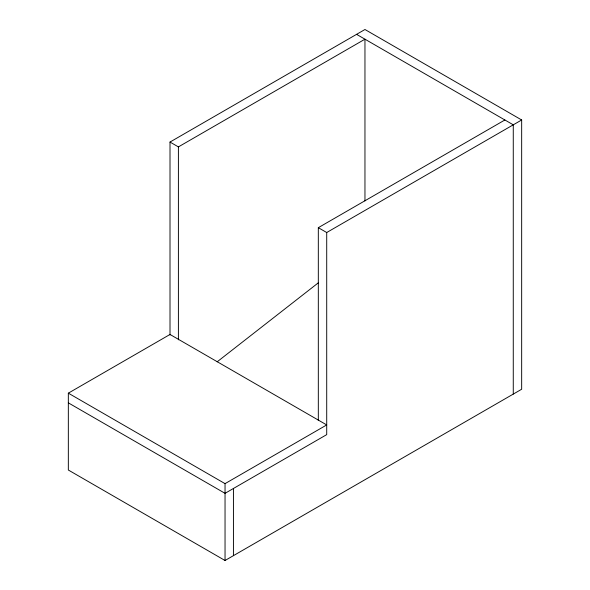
<?xml version="1.0" encoding="UTF-8"?>
<svg xmlns="http://www.w3.org/2000/svg" width="590" height="590" viewBox="0 0 590 590"><rect width="100%" height="100%" fill="white"/><g stroke="black" fill="none" stroke-linecap="round" stroke-linejoin="round"><path stroke-width="0.89" d="M217.157 361.818L318.622 282.581M170.009 334.965L170.009 142.057L364.959 29.5L521.663 119.977L521.663 389.245L225.041 560.5L68.337 470.024L68.337 393.161L170.009 334.464L326.713 424.933L225.041 483.638L68.337 393.161M170.009 142.057L178.401 146.903L364.959 39.191L364.959 200.939M318.32 420.596L318.32 227.681L504.878 119.977M318.32 227.681L326.713 232.526L521.663 119.977M356.567 34.345L513.271 124.822L513.271 394.091M68.337 402.852L225.041 493.329L326.713 434.631L326.713 232.526M233.434 488.483L233.434 555.655M225.041 483.638L225.041 560.5M178.401 146.903L178.401 339.818"/></g></svg>
